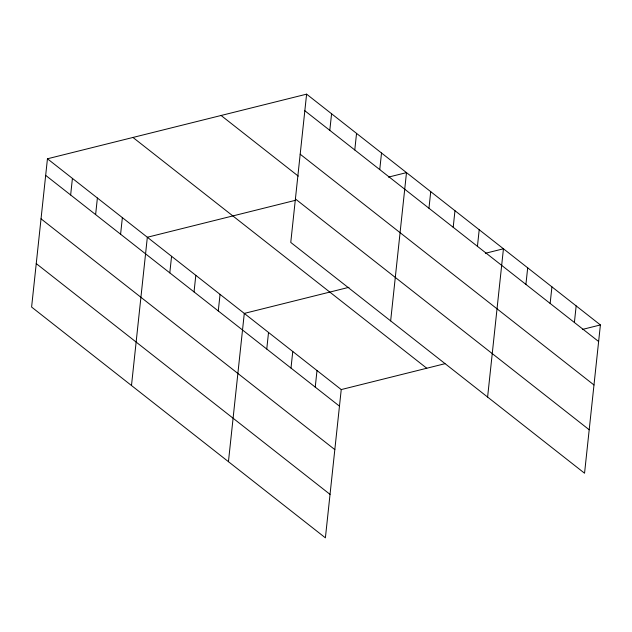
<?xml version="1.0" encoding="UTF-8"?>
<svg xmlns="http://www.w3.org/2000/svg" width="632" height="632" viewBox="0 0 632 632"><rect width="100%" height="100%" fill="white"/><g stroke="black" fill="none" stroke-linecap="round" stroke-linejoin="round"><path stroke-width="0.95" d="M47.447 158.782L31.6 307.057L325.393 537.84L341.24 389.573L47.447 158.782L306.607 94.16L600.4 324.943L584.553 473.218L290.76 242.427L306.607 94.16M70.65 194.98L72.419 178.398M95.622 214.603L97.391 198.014M120.594 234.219L122.363 217.637M131.488 385.52L147.335 237.253L295.112 200.399M169.803 272.874L171.572 256.292M194.04 291.913L195.809 275.331M218.277 310.952L220.055 294.37M228.444 461.684L244.292 313.409L348.967 287.307M266.759 349.03L268.529 332.448M290.997 368.077L292.766 351.487M329.801 130.358L331.579 113.776M315.234 387.116L317.003 370.534M354.773 149.974L356.551 133.392M379.745 169.589L381.523 153.007M390.647 320.898L406.494 172.623L388.443 177.126M428.962 208.252L430.732 191.67M453.199 227.291L454.969 210.709M477.437 246.33L479.206 229.748M487.604 397.054L503.443 248.787L485.392 253.29M525.911 284.408L527.688 267.826M550.148 303.447L551.926 286.865M574.393 322.486L576.163 305.904M341.24 389.573L444.96 363.708M582.349 329.446L600.4 324.943M304.829 110.742L598.63 341.525M300.184 154.2L593.985 384.983M221.082 115.482L298.272 176.123M295.405 198.969L589.198 429.76M132.965 137.46L426.766 368.243M45.67 175.364L339.471 406.155M41.033 218.822L334.826 449.613M36.245 263.599L330.038 494.382"/></g></svg>
